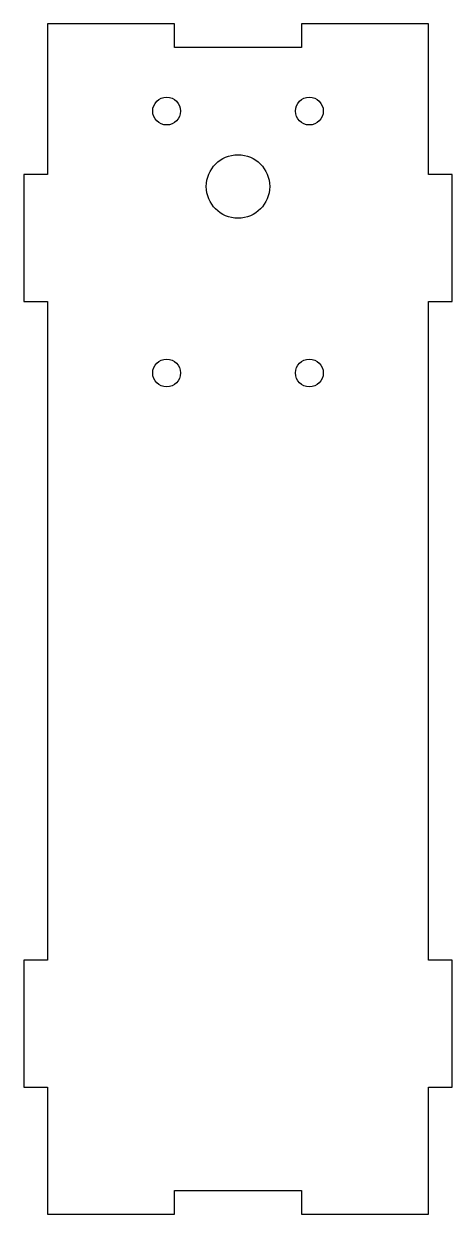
# Model space of a CAD drawing. Extents: x -27 to 27, y -75 to 75.
import ezdxf

# ---------------------------------------------------------------- set-up
doc = ezdxf.new("R2010")
doc.units = 0
doc.header["$MEASUREMENT"] = 0
doc.layers.add('VISIBLE', color=7, linetype='CONTINUOUS')

msp = doc.modelspace()

# ---------------------------------------------------------------- linework, layer by layer
at = {"layer": 'VISIBLE'}
for p, q in [((-8, 75), (-24, 75)), ((-24, 75), (-24, 56)), ((-8, 72), (-8, 75)), ((24, 75), (8, 75)), ((8, 75), (8, 72)), ((24, 56), (24, 75)), ((8, 72), (-8, 72)), ((-24, 56), (-27, 56)), ((-27, 56), (-27, 40)), ((27, 56), (24, 56)), ((27, 40), (27, 56)), ((-27, 40), (-24, 40)), ((-24, 40), (-24, -43)), ((24, -43), (24, 40)), ((24, 40), (27, 40)), ((-24, -43), (-27, -43)), ((-27, -43), (-27, -59)), ((27, -43), (24, -43)), ((27, -59), (27, -43)), ((-27, -59), (-24, -59)), ((-24, -59), (-24, -75)), ((24, -75), (24, -59)), ((24, -59), (27, -59)), ((-8, -72), (8, -72)), ((-8, -75), (-8, -72)), ((8, -72), (8, -75)), ((-24, -75), (-8, -75)), ((8, -75), (24, -75))]:
    msp.add_line(p, q, dxfattribs=at)
for centre, radius in [((-9, 64), 1.75), ((9, 64), 1.75), ((0, 54.5), 4), ((-9, 31), 1.75), ((9, 31), 1.75)]:
    msp.add_circle(centre, radius, dxfattribs=at)

doc.saveas('drawing.dxf')
